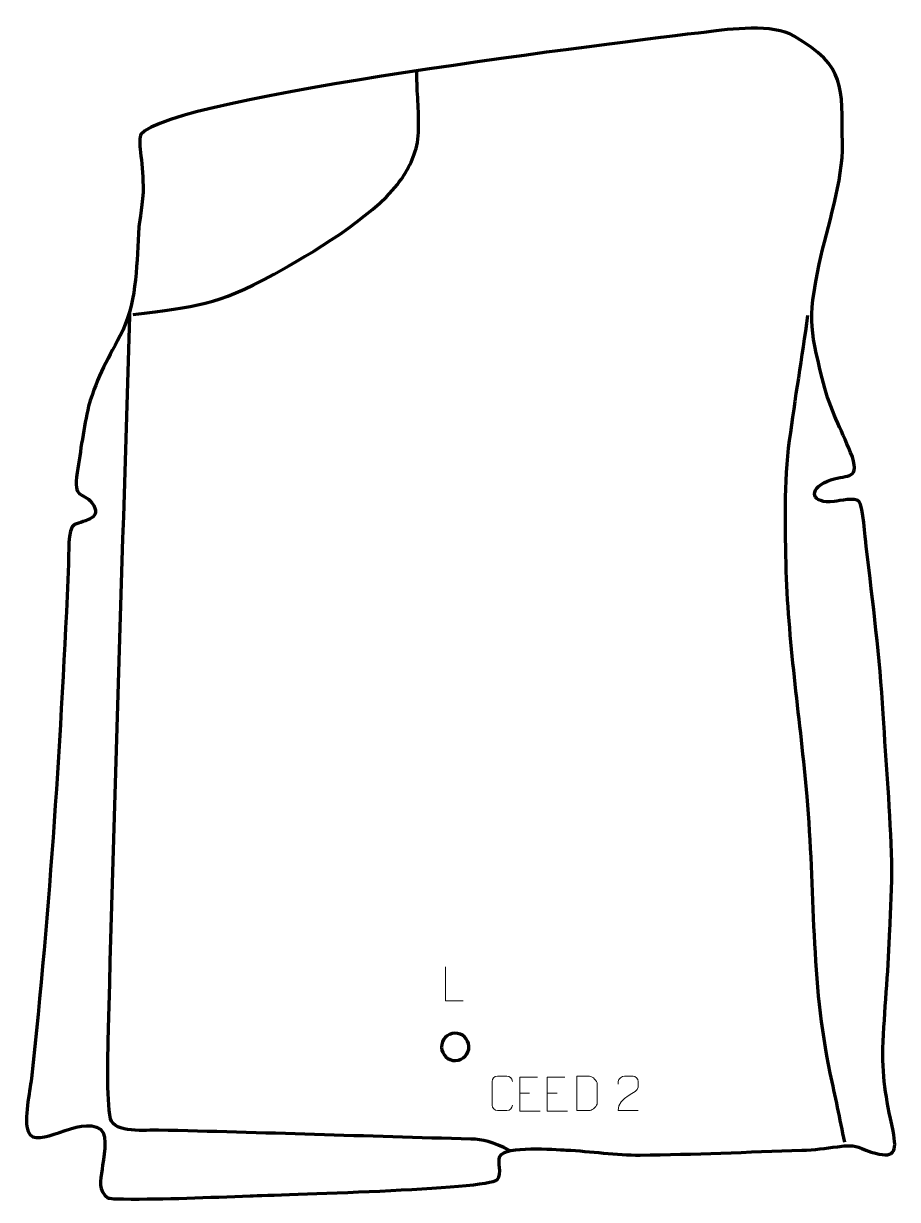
# Model space of a CAD drawing. Header units: millimetres. Extents: x -547 to 91, y -57 to 801.
import ezdxf

# ---------------------------------------------------------------- set-up
doc = ezdxf.new("R2010")
doc.units = ezdxf.units.MM
doc.header["$MEASUREMENT"] = 0
doc.layers.add('layer 2', color=7, linetype='Continuous')
doc.layers.add('layer 3', color=7, linetype='Continuous')

msp = doc.modelspace()

# ---------------------------------------------------------------- linework, layer by layer
at = {"layer": 'layer 2', "color": 142, "lineweight": 158}
for points, knots in [([(-467.4033, 588.5695), (-420.4625, 594.9879), (-408.1149, 594.4865), (-364.503, 618.07), (-364.503, 618.07), (-337.586, 632.6933), (-293.047, 659.7384), (-274.4314, 683.5824), (-274.4314, 683.5824), (-267.1142, 692.9546), (-262.3106, 702.4027), (-259.8458, 714.0742), (-259.8458, 714.0742), (-258.0304, 726.9642), (-259.4578, 741.3636), (-260.0338, 754.3942), (-260.0338, 754.3942), (-260.1585, 758.4077), (-260.2874, 762.421), (-260.4178, 766.4343)], [0, 0, 0, 0, 0.16666667, 0.16666667, 0.16666667, 0.16666667, 0.33333333, 0.33333333, 0.33333333, 0.33333333, 0.5, 0.5, 0.5, 0.5, 0.66666667, 0.66666667, 0.66666667, 0.66666667, 1, 1, 1, 1]), ([(-192.0973, -21.4876), (-205.094, -14.7148), (-212.263, -13.1876), (-220.7783, -12.9594), (-220.7783, -12.9594), (-296.8357, -10.9144), (-372.8903, -8.1612), (-448.9525, -6.4345), (-448.9525, -6.4345), (-457.4829, -6.2408), (-481.387, -8.8986), (-483.932, 1.9479), (-483.932, 1.9479), (-486.9409, 16.1231), (-485.7393, 52.2822), (-485.3329, 68.0942), (-485.3329, 68.0942), (-480.8353, 241.1793), (-474.9778, 414.3118), (-469.7943, 587.3892), (-469.7943, 587.3892), (-469.7943, 587.3892), (-469.7046, 590.3852), (-469.7046, 590.3852), (-469.7046, 590.3852), (-469.7046, 590.3852), (-469.6598, 591.8831), (-469.6598, 591.8831)], [0, 0, 0, 0, 0.125, 0.125, 0.125, 0.125, 0.25, 0.25, 0.25, 0.25, 0.375, 0.375, 0.375, 0.375, 0.5, 0.5, 0.5, 0.5, 0.625, 0.625, 0.625, 0.625, 0.75, 0.75, 0.75, 0.75, 1, 1, 1, 1]), ([(25.0128, 587.846), (20.64, 557.5499), (15.765, 527.0998), (11.6133, 496.8216), (11.6133, 496.8216), (7.5593, 466.4914), (8.3931, 432.0424), (9.2018, 401.3358), (9.2018, 401.3358), (11.071, 345.8092), (19.6016, 292.0098), (24.4114, 236.9105), (24.4114, 236.9105), (30.2947, 169.5113), (27.0159, 101.8622), (41.3191, 35.2343), (41.3191, 35.2343), (44.9592, 18.4481), (48.3895, 1.6191), (51.8899, -15.1965)], [0, 0, 0, 0, 0.16666667, 0.16666667, 0.16666667, 0.16666667, 0.33333333, 0.33333333, 0.33333333, 0.33333333, 0.5, 0.5, 0.5, 0.5, 0.66666667, 0.66666667, 0.66666667, 0.66666667, 1, 1, 1, 1])]:
    msp.add_open_spline(points, degree=3, knots=knots, dxfattribs=at)
at = {"layer": 'layer 2', "color": 250, "lineweight": 200}
msp.add_open_spline([(-231.9368, 44.3569), (-237.4567, 44.1751), (-242.0788, 48.5025), (-242.2606, 54.0223), (-242.2606, 54.0223), (-242.4424, 59.5421), (-238.1151, 64.1643), (-232.5952, 64.3461), (-232.5952, 64.3461), (-227.0753, 64.5279), (-222.4532, 60.2005), (-222.2714, 54.6807), (-222.2714, 54.6807), (-222.0896, 49.1608), (-226.417, 44.5387), (-231.9368, 44.3569)], degree=3, knots=[0, 0, 0, 0, 0.2, 0.2, 0.2, 0.2, 0.4, 0.4, 0.4, 0.4, 0.6, 0.6, 0.6, 0.6, 1, 1, 1, 1], dxfattribs=at)
at = {"layer": 'layer 3', "color": 242, "lineweight": 158}
msp.add_open_spline([(-48.8735, 794.7456), (-31.4498, 796.873), (-0.2137, 800.9497), (15.1233, 791.8294), (15.1233, 791.8294), (53.5532, 768.9767), (49.6075, 755.5005), (50.4439, 713.5672), (50.4439, 713.5672), (50.9985, 685.7615), (39.4124, 653.0942), (33.4705, 625.4434), (33.4705, 625.4434), (24.6257, 583.396), (27.3024, 575.7823), (37.5069, 534.9495), (37.5069, 534.9495), (42.7854, 516.5385), (50.7466, 502.1616), (57.722, 484.7654), (57.722, 484.7654), (63.2392, 466.5301), (52.709, 472.8217), (39.4658, 467.1353), (39.4658, 467.1353), (24.7651, 460.823), (27.8659, 450.3002), (44.383, 452.1861), (44.383, 452.1861), (48.4978, 452.7363), (59.7329, 455.5542), (62.5481, 452.0944), (62.5481, 452.0944), (65.3922, 448.5992), (67.094, 425.7165), (67.8311, 419.3783), (67.8311, 419.3783), (72.7342, 377.4123), (77.6956, 339.5035), (80.1757, 297.2126), (80.1757, 297.2126), (82.2978, 261.4724), (85.4793, 224.8783), (86.4393, 189.1837), (86.4393, 189.1837), (86.8553, 173.7173), (85.6259, 156.0052), (85.074, 140.3136), (85.074, 140.3136), (84.0776, 112.6989), (81.6747, 85.7898), (80.0555, 58.3233), (80.0555, 58.3233), (79.332, 31.9253), (82.004, 18.3765), (87.3472, -7.0286), (87.3472, -7.0286), (90.6192, -22.586), (88.2315, -27.7262), (71.5007, -22.3946), (71.5007, -22.3946), (58.9917, -18.4083), (61.8536, -16.6051), (46.7834, -18.5149), (46.7834, -18.5149), (37.6673, -19.6703), (30.1907, -20.8125), (20.8894, -21.1295), (20.8894, -21.1295), (-18.3541, -22.2407), (-58.1251, -24.1944), (-97.3105, -24.5857), (-97.3105, -24.5857), (-114.4723, -24.7573), (-133.5341, -21.8209), (-151.1434, -20.9278), (-151.1434, -20.9278), (-159.6575, -20.496), (-195.6886, -17.4163), (-199.6006, -25.6388), (-199.6006, -25.6388), (-201.6616, -29.9708), (-197.538, -37.677), (-201.7005, -42.5513), (-201.7005, -42.5513), (-207.7508, -49.6359), (-363.6558, -53.6198), (-381.8271, -54.3098), (-381.8271, -54.3098), (-412.0931, -55.4585), (-444.1879, -56.9977), (-474.4153, -56.5948), (-474.4153, -56.5948), (-477.2875, -56.5566), (-482.8008, -56.5539), (-485.549, -55.9291), (-485.549, -55.9291), (-493.3122, -50.2777), (-491.3786, -43.4543), (-490.1102, -34.7771), (-490.1102, -34.7771), (-489.1541, -28.2355), (-485.521, -10.6881), (-490.9673, -5.9488), (-490.9673, -5.9488), (-506.4894, 5.3139), (-538.0337, -22.2589), (-543.9238, -7.4747), (-543.9238, -7.4747), (-547.4182, 1.2963), (-542.8296, 21.5406), (-541.6199, 31.3634), (-541.6199, 31.3634), (-528.0346, 155.4578), (-520.0638, 282.0728), (-514.4706, 406.8024), (-514.4706, 406.8024), (-514.3646, 412.4219), (-515.3087, 432.7473), (-510.1974, 435.4549), (-510.1974, 435.4549), (-502.8094, 438.2635), (-488.8103, 440.0493), (-497.5213, 451.2364), (-497.5213, 451.2364), (-504.1782, 459.7857), (-511.2351, 453.0809), (-508.2164, 473.4816), (-508.2164, 473.4816), (-505.8265, 488.862), (-503.3744, 506.7331), (-499.8919, 521.7374), (-499.8919, 521.7374), (-493.419, 544.695), (-485.3601, 556.5048), (-474.9943, 577.0247), (-474.9943, 577.0247), (-464.2205, 600.3211), (-464.9168, 627.143), (-463.2257, 652.3961), (-463.2257, 652.3961), (-462.8939, 657.3497), (-459.9239, 669.5934), (-460.1145, 682.4559), (-460.1145, 682.4559), (-460.3806, 700.4104), (-464.2174, 716.7946), (-461.7069, 720.0365), (-461.7069, 720.0365), (-440.2196, 747.7848), (-105.7502, 787.8007), (-48.8735, 794.7456)], degree=3, knots=[0, 0, 0, 0, 0.02564103, 0.02564103, 0.02564103, 0.02564103, 0.05128205, 0.05128205, 0.05128205, 0.05128205, 0.07692308, 0.07692308, 0.07692308, 0.07692308, 0.1025641, 0.1025641, 0.1025641, 0.1025641, 0.12820513, 0.12820513, 0.12820513, 0.12820513, 0.15384615, 0.15384615, 0.15384615, 0.15384615, 0.17948718, 0.17948718, 0.17948718, 0.17948718, 0.20512821, 0.20512821, 0.20512821, 0.20512821, 0.23076923, 0.23076923, 0.23076923, 0.23076923, 0.25641026, 0.25641026, 0.25641026, 0.25641026, 0.28205128, 0.28205128, 0.28205128, 0.28205128, 0.30769231, 0.30769231, 0.30769231, 0.30769231, 0.33333333, 0.33333333, 0.33333333, 0.33333333, 0.35897436, 0.35897436, 0.35897436, 0.35897436, 0.38461538, 0.38461538, 0.38461538, 0.38461538, 0.41025641, 0.41025641, 0.41025641, 0.41025641, 0.43589744, 0.43589744, 0.43589744, 0.43589744, 0.46153846, 0.46153846, 0.46153846, 0.46153846, 0.48717949, 0.48717949, 0.48717949, 0.48717949, 0.51282051, 0.51282051, 0.51282051, 0.51282051, 0.53846154, 0.53846154, 0.53846154, 0.53846154, 0.56410256, 0.56410256, 0.56410256, 0.56410256, 0.58974359, 0.58974359, 0.58974359, 0.58974359, 0.61538462, 0.61538462, 0.61538462, 0.61538462, 0.64102564, 0.64102564, 0.64102564, 0.64102564, 0.66666667, 0.66666667, 0.66666667, 0.66666667, 0.69230769, 0.69230769, 0.69230769, 0.69230769, 0.71794872, 0.71794872, 0.71794872, 0.71794872, 0.74358974, 0.74358974, 0.74358974, 0.74358974, 0.76923077, 0.76923077, 0.76923077, 0.76923077, 0.79487179, 0.79487179, 0.79487179, 0.79487179, 0.82051282, 0.82051282, 0.82051282, 0.82051282, 0.84615385, 0.84615385, 0.84615385, 0.84615385, 0.87179487, 0.87179487, 0.87179487, 0.87179487, 0.8974359, 0.8974359, 0.8974359, 0.8974359, 0.92307692, 0.92307692, 0.92307692, 0.92307692, 0.94871795, 0.94871795, 0.94871795, 0.94871795, 1, 1, 1, 1], dxfattribs=at)
at = {"layer": 'layer 3', "color": 250, "lineweight": 9}
for points, knots in [([(-226.3504, 87.839), (-226.3504, 87.839), (-239.2995, 87.839), (-239.2995, 87.839), (-239.2995, 87.839), (-239.2995, 87.839), (-239.2995, 112.7926), (-239.2995, 112.7926)], [0, 0, 0, 0, 0.33333333, 0.33333333, 0.33333333, 0.33333333, 1, 1, 1, 1]), ([(-190.5251, 11.8205), (-190.6649, 9.4971), (-192.3421, 8.0175), (-194.4898, 8.0067), (-194.4898, 8.0067), (-196.8217, 8.0071), (-199.1536, 8.0071), (-201.4851, 8.0067), (-201.4851, 8.0067), (-203.4101, 7.9013), (-205.3822, 9.7858), (-205.371, 11.8031), (-205.371, 11.8031), (-205.3706, 17.5732), (-205.3706, 23.3429), (-205.371, 29.1122), (-205.371, 29.1122), (-205.3668, 31.2503), (-203.6201, 32.9695), (-201.4677, 32.956), (-201.4677, 32.956), (-199.142, 32.956), (-196.8159, 32.956), (-194.4898, 32.956), (-194.4898, 32.956), (-192.5432, 32.9915), (-190.5518, 31.5), (-190.5251, 29.0624)], [0, 0, 0, 0, 0.125, 0.125, 0.125, 0.125, 0.25, 0.25, 0.25, 0.25, 0.375, 0.375, 0.375, 0.375, 0.5, 0.5, 0.5, 0.5, 0.625, 0.625, 0.625, 0.625, 0.75, 0.75, 0.75, 0.75, 1, 1, 1, 1]), ([(-172.2423, 32.3592), (-172.2423, 32.3592), (-185.1162, 32.3592), (-185.1162, 32.3592), (-185.1162, 32.3592), (-185.1162, 32.3592), (-185.1162, 7.4056), (-185.1162, 7.4056), (-185.1162, 7.4056), (-185.1162, 7.4056), (-170.2504, 7.4056), (-170.2504, 7.4056)], [0, 0, 0, 0, 0.25, 0.25, 0.25, 0.25, 0.5, 0.5, 0.5, 0.5, 1, 1, 1, 1]), ([(-152.2423, 32.3592), (-152.2423, 32.3592), (-165.1162, 32.3592), (-165.1162, 32.3592), (-165.1162, 32.3592), (-165.1162, 32.3592), (-165.1162, 7.4056), (-165.1162, 7.4056), (-165.1162, 7.4056), (-165.1162, 7.4056), (-150.2504, 7.4056), (-150.2504, 7.4056)], [0, 0, 0, 0, 0.25, 0.25, 0.25, 0.25, 0.5, 0.5, 0.5, 0.5, 1, 1, 1, 1]), ([(-143.421, 8.0326), (-141.0892, 8.033), (-136.139, 8.009), (-133.8075, 8.0087), (-133.8075, 8.0087), (-131.8825, 7.9033), (-128.5639, 11.4449), (-128.5751, 13.4622), (-128.5751, 13.4622), (-128.5755, 19.2323), (-128.5755, 21.402), (-128.5751, 27.1713), (-128.5751, 27.1713), (-128.5794, 29.3094), (-131.9539, 32.9695), (-134.1063, 32.956), (-134.1063, 32.956), (-136.432, 32.956), (-141.1563, 32.956), (-143.4824, 32.956), (-143.4824, 32.956), (-143.482, 27.2091), (-143.4207, 13.7799), (-143.421, 8.0326)], [0, 0, 0, 0, 0.14285714, 0.14285714, 0.14285714, 0.14285714, 0.28571429, 0.28571429, 0.28571429, 0.28571429, 0.42857143, 0.42857143, 0.42857143, 0.42857143, 0.57142857, 0.57142857, 0.57142857, 0.57142857, 0.71428571, 0.71428571, 0.71428571, 0.71428571, 1, 1, 1, 1]), ([(-98.6573, 7.9941), (-103.5717, 7.9944), (-108.4861, 7.9944), (-113.4002, 7.9941), (-113.4002, 7.9941), (-113.4002, 17.9264), (-98.7492, 20.5676), (-98.6573, 24.8779), (-98.6573, 24.8779), (-98.6576, 26.302), (-98.6576, 27.7257), (-98.6573, 29.149), (-98.6573, 29.149), (-98.6742, 31.2261), (-100.797, 32.9509), (-102.468, 32.9682), (-102.468, 32.9682), (-104.5412, 32.9678), (-106.6141, 32.9678), (-108.6865, 32.9682), (-108.6865, 32.9682), (-110.5086, 32.9847), (-113.3333, 31.1926), (-113.4002, 29.099), (-113.4002, 29.099), (-113.4002, 29.099), (-113.4002, 27.0442), (-113.4002, 27.0442)], [0, 0, 0, 0, 0.125, 0.125, 0.125, 0.125, 0.25, 0.25, 0.25, 0.25, 0.375, 0.375, 0.375, 0.375, 0.5, 0.5, 0.5, 0.5, 0.625, 0.625, 0.625, 0.625, 0.75, 0.75, 0.75, 0.75, 1, 1, 1, 1])]:
    msp.add_open_spline(points, degree=3, knots=knots, dxfattribs=at)
for points in [[(-185.1162, 20.4795), (-185.1162, 20.4795), (-177.9481, 20.4795), (-177.9481, 20.4795)], [(-165.1162, 20.4795), (-165.1162, 20.4795), (-157.9481, 20.4795), (-157.9481, 20.4795)]]:
    msp.add_open_spline(points, degree=3, dxfattribs=at)

doc.saveas('drawing.dxf')
